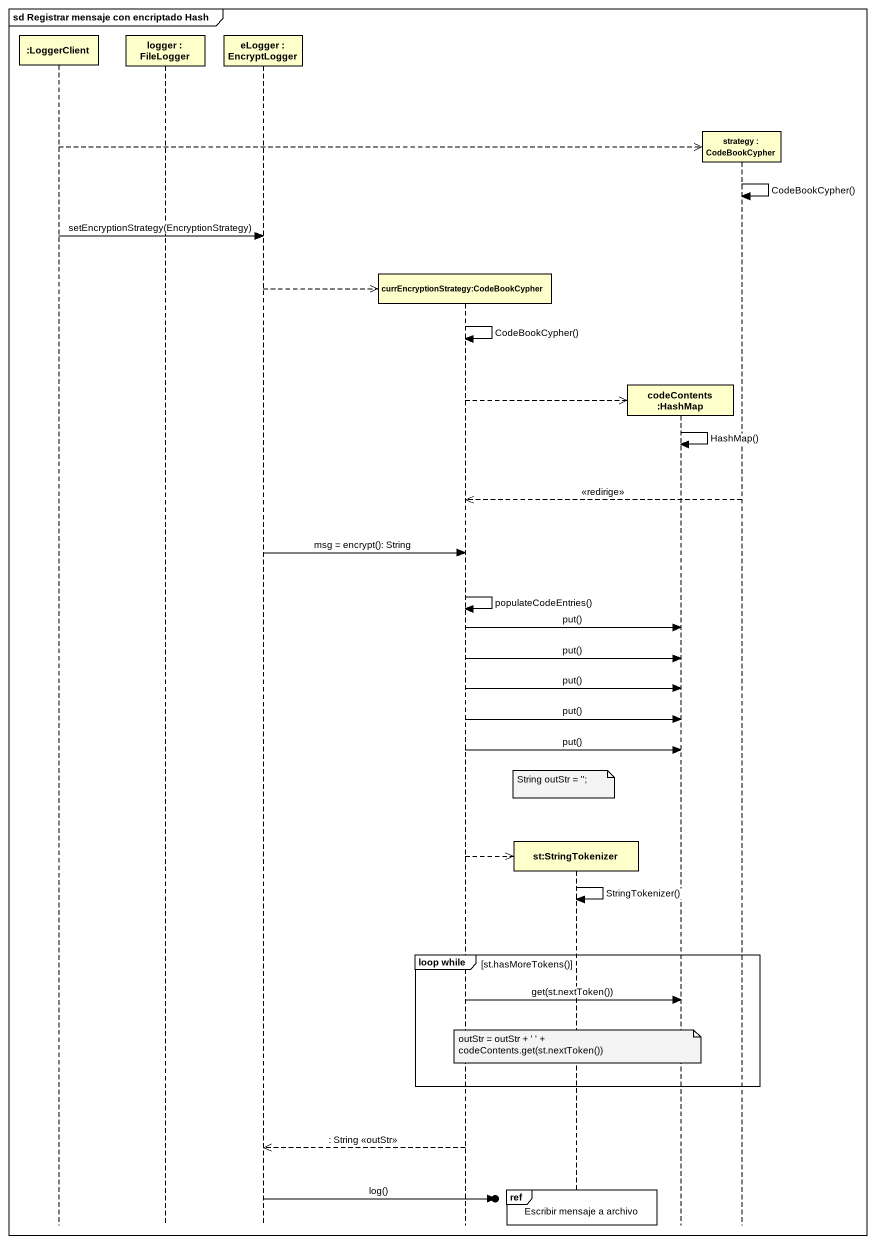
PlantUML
@startuml
mainframe sd Registrar mensaje con encriptado Hash
hide footbox
participant ":LoggerClient" as LoggerClient
participant "logger : FileLogger" as logger
participant "eLogger : EncryptLogger" as eLogger
participant "currEncryptionStrategy:CodeBookCypher" as currEncryptionStrategy
participant "st:StringTokenizer" as st_StringTokenizer
participant "codeContents :HashMap" as codeContents_HashMap
participant "strategy : CodeBookCypher" as strategy

LoggerClient -->> strategy **
strategy -> strategy : CodeBookCypher()
LoggerClient -> eLogger : setEncryptionStrategy(EncryptionStrategy)
eLogger -->> currEncryptionStrategy **
currEncryptionStrategy -> currEncryptionStrategy : CodeBookCypher()
currEncryptionStrategy -->> codeContents_HashMap **
codeContents_HashMap -> codeContents_HashMap : HashMap()
strategy -->> currEncryptionStrategy : <<redirige>>
eLogger -> currEncryptionStrategy : msg = encrypt(): String
currEncryptionStrategy -> currEncryptionStrategy : populateCodeEntries()
currEncryptionStrategy -> codeContents_HashMap : put()
currEncryptionStrategy -> codeContents_HashMap : put()
currEncryptionStrategy -> codeContents_HashMap : put()
currEncryptionStrategy -> codeContents_HashMap : put()
currEncryptionStrategy -> codeContents_HashMap : put()
note over st_StringTokenizer : String outStr = '';
currEncryptionStrategy -->> st_StringTokenizer **
st_StringTokenizer -> st_StringTokenizer : StringTokenizer()
group loop while [st.hasMoreTokens()]
  currEncryptionStrategy -> codeContents_HashMap : get(st.nextToken())
  note over st_StringTokenizer : outStr = outStr + ' ' + codeContents.get(st.nextToken())
end
currEncryptionStrategy -->> eLogger : : String <<outStr>>
ref over st_StringTokenizer : Escribir mensaje a archivo
eLogger ->o] : log()
@enduml
